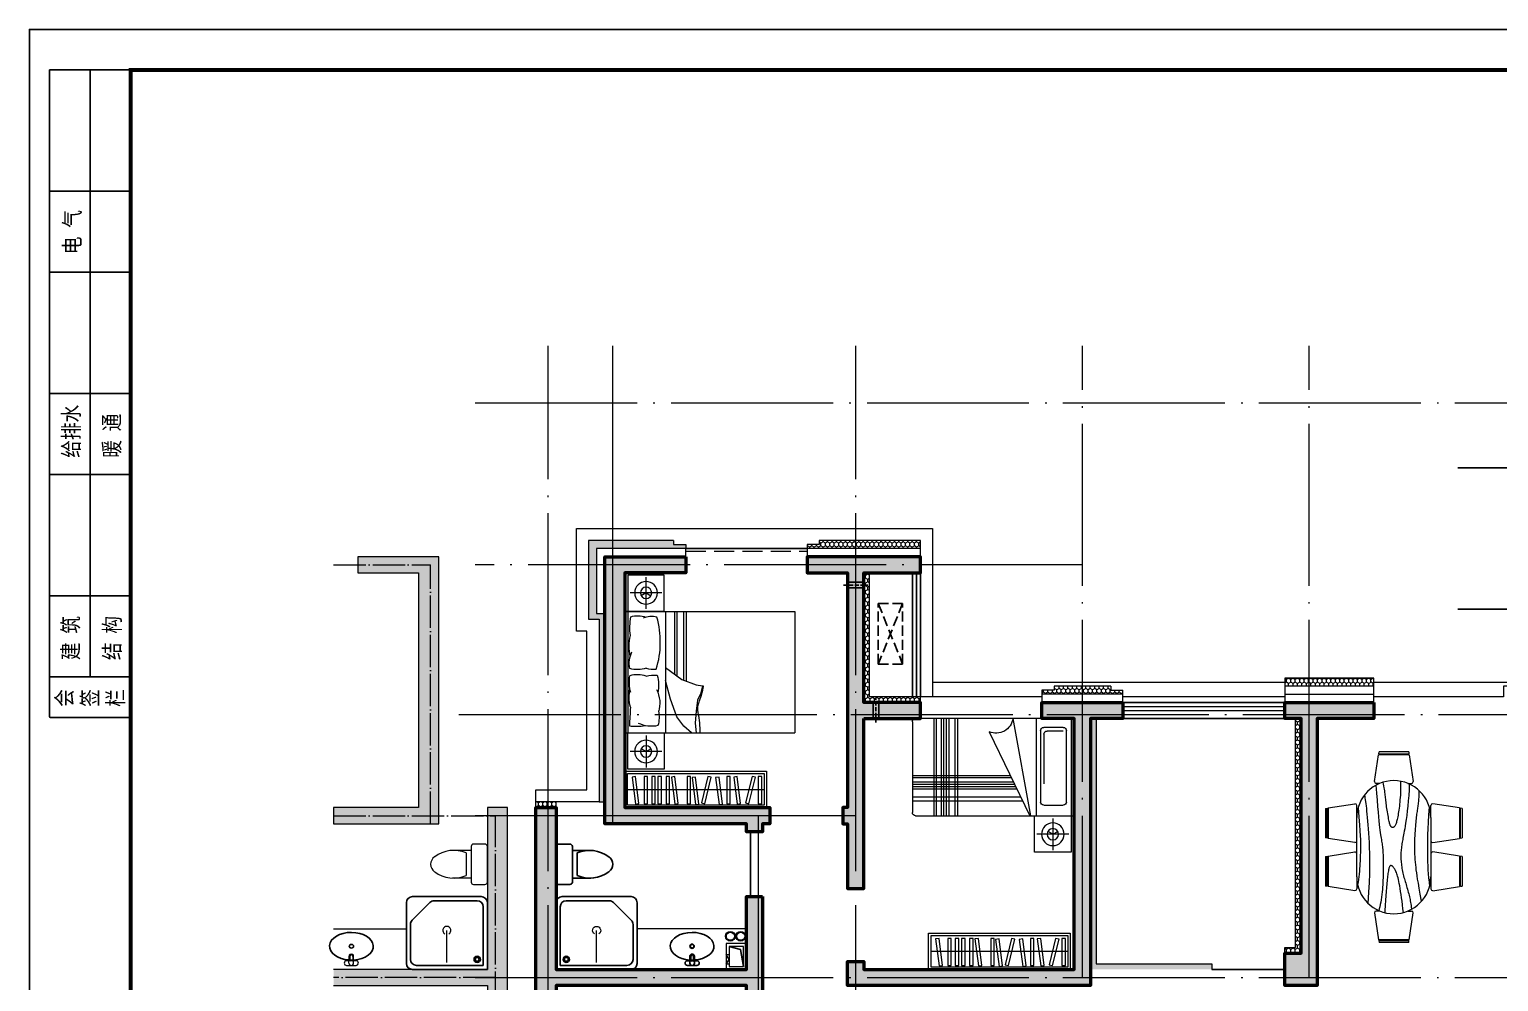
# Model space of a CAD drawing. Extents: x -12757 to 593131, y -184916 to 124232.
# Drawn here: x 540581 to 558728, y -166981 to -155216 of the extents above; entities that cross this region are included whole.
import ezdxf

# ---------------------------------------------------------------- set-up
doc = ezdxf.new("R2010")
doc.units = 0
doc.header["$LTSCALE"] = 1000
doc.header["$MEASUREMENT"] = 0
doc.linetypes.add('DASH', pattern=[0.35, 0.25, -0.1])
doc.linetypes.add('DOTE', pattern=[2.42, 2, -0.2, 0.02, -0.2])
doc.layers.get('0').update_dxf_attribs({"linetype": 'CONTINUOUS', "lineweight": 25})
for name, color, linetype, lineweight in [('AXIS', 3, 'CONTINUOUS', 25), ('DOTE', 1, 'CONTINUOUS', 9), ('LVTRY', 6, 'CONTINUOUS', 20), ('PUB_DIM', 3, 'CONTINUOUS', 25), ('PUB_HATCH', 8, 'CONTINUOUS', 15), ('PUB_TITLE', 4, 'CONTINUOUS', 25), ('TK', 7, 'CONTINUOUS', 25), ('WINDOW', 4, 'CONTINUOUS', 25), ('保温', 71, 'CONTINUOUS', 15), ('剪力墙', 150, 'CONTINUOUS', 53), ('填充', 8, 'CONTINUOUS', 15), ('墙填充', 254, 'CONTINUOUS', 15), ('家具1', 8, 'CONTINUOUS', 15), ('栏杆', 40, 'CONTINUOUS', 20), ('洁具', 6, 'CONTINUOUS', 25), ('洞口层', 20, 'CONTINUOUS', 25), ('看线', 30, 'CONTINUOUS', 25), ('空心砖', 8, 'CONTINUOUS', 15), ('装饰墙', 11, 'CONTINUOUS', 15), ('装饰线', 201, 'CONTINUOUS', 15)]:
    doc.layers.add(name, color=color, linetype=linetype, lineweight=lineweight)
doc.styles.add('-宋体', font='NSimSun.ttf', dxfattribs={"width": 0.8})
doc.styles.add('dim_font', font='SIMPLEX.shx', dxfattribs={"width": 0.6})
pattern_1 = [(45, (-277578.09, -29559.48), (-35.355339, 35.355339), []), (50, (-277578.09, -29559.48), (143.452037, -12.550427), [15, -165]), (355, (-277578.09, -29559.48), (-27.75027, 150.43843), [12, -132]), (100.4514, (-277566.14, -29560.53), (115.701876, 137.88791), [12.74804, -140.22842]), (46.1842, (-277578.1, -29519.48), (213.44821, -33.1038), [22.5, -247.5]), (96.6356, (-277560.3, -29522.24), (186.93254, 194.82357), [19.12206, -210.3426]), (351.1842, (-277578.1, -29519.48), (186.93239, 194.82372), [18, -198]), (21, (-277558.09, -29529.48), (119.38141, -80.52378), [15, -165]), (326, (-277558.09, -29529.48), (48.66307, 145.03001), [12, -132]), (71.4514, (-277548.14, -29536.19), (168.044526, 64.5061), [12.74804, -140.22842]), (37.5, (-277578.09, -29559.48), (2.431971, 66.578771), [0, -130.4, 0, -134, 0, -132.5]), (7.5, (-277578.09, -29559.48), (52.613907, 78.882342), [0, -76.4, 0, -127.4, 0, -50.5]), (327.5, (-277622.69, -29559.48), (106.764487, -4.510974), [0, -50, 0, -156, 0, -207]), (317.5, (-277642.69, -29559.48), (116.637234, 20.020996), [0, -65, 0, -103.6, 0, -147])]
pattern_2 = [(90, (-342530.67, 80862.602), (-27.4963, 47.625), [31.75, -63.5]), (210, (-342530.67, 80862.602), (-27.4963099, -47.6249943), [31.75, -63.5]), (150, (-342530.67, 80862.602), (-54.9926099, 5.7e-06), [-63.5, 31.75])]
pattern_3 = [(90, (-344507.382, -77937.53), (-27.4963, 47.625), [31.75, -63.5]), (210, (-344507.382, -77937.53), (-27.4963099, -47.6249943), [31.75, -63.5]), (150, (-344507.382, -77937.53), (-54.9926099, 5.7e-06), [-63.5, 31.75])]
pattern_4 = [(135, (326130.33, 75581.85), (35.355339, 35.355339), []), (130, (326130.33, 75581.85), (-143.452037, -12.550427), [15, -165]), (185, (326130.33, 75581.85), (27.750267, 150.438427), [12, -132]), (79.5486, (326118.37, 75580.8), (-115.701876, 137.88791), [12.74804, -140.22842]), (133.8158, (326130.33, 75621.85), (-213.44821, -33.1038), [22.5, -247.5]), (83.3644, (326112.54, 75619.1), (-186.93254, 194.82357), [19.12206, -210.3426]), (188.8158, (326130.33, 75621.85), (-186.93239, 194.82372), [18, -198]), (159, (326110.33, 75611.85), (-119.38141, -80.52378), [15, -165]), (214, (326110.33, 75611.85), (-48.663066, 145.03001), [12, -132]), (108.5486, (326100.38, 75605.14), (-168.044526, 64.5061), [12.74804, -140.22842]), (142.5, (326130.33, 75581.85), (-2.431971, 66.578771), [0, -130.4, 0, -134, 0, -132.5]), (172.5, (326130.33, 75581.85), (-52.613907, 78.882342), [0, -76.4, 0, -127.4, 0, -50.5]), (212.5, (326174.93, 75581.85), (-106.764487, -4.510974), [0, -50, 0, -156, 0, -207]), (222.5, (326194.93, 75581.85), (-116.637234, 20.020996), [0, -65, 0, -103.6, 0, -147])]

# ---------------------------------------------------------------- blocks, each defined once
blk = doc.blocks.new('001')
at = {"layer": 'TK'}
for p, q in [((-3000, -23985), (-3000, 0)), ((-3000, 0), (0, 0)), ((-1500, -22500), (-1500, 0)), ((0, -23985), (0, 0)), ((-3000, -4500), (0, -4500)), ((-3000, -7500), (0, -7500)), ((-3000, -12000), (0, -12000)), ((-3000, -15000), (0, -15000)), ((-3000, -19500), (0, -19500)), ((-3000, -22500), (0, -22500)), ((-2985, -24000), (-15, -24000))]:
    blk.add_line(p, q, dxfattribs=at)
for centre, start, end in [((-2985, -23985), 180, 270), ((-15, -23985), 270, 0)]:
    blk.add_arc(centre, 15, start, end, dxfattribs=at)
at = {"layer": 'TK', "style": '-宋体', "width": 0.8}
for s, p in [('电 气', (-1865, -6832)), ('给排水', (-1903, -14379)), ('暖 通', (-400, -14379)), ('建 筑', (-1924, -21880)), ('结 构', (-388, -21880)), ('会', (-2157, -23611)), ('签', (-1205, -23609)), ('栏', (-261, -23609))]:
    blk.add_text(s, height=600, rotation=90, dxfattribs=at).set_placement(p)
blk = doc.blocks.new('2#tkA1+')
at = {"layer": 'PUB_TITLE'}
blk.add_lwpolyline([(0, 0), (52550, 0), (52550, 29700), (0, 29700)], close=True, dxfattribs=at)
at = {"layer": 'PUB_TITLE', "const_width": 50}
blk.add_lwpolyline([(1250, 500), (52050, 500), (52050, 29200), (1250, 29200)], close=True, dxfattribs=at)
at = {"layer": 'TK', "ltscale": 60, "xscale": 0.3333249967545271, "yscale": 0.3333249966381118, "zscale": 0.33332499666675}
blk.add_blockref('001', (1250, 29200), dxfattribs=at)
blk = doc.blocks.new('jlq11-4')
at = {"layer": '墙填充'}
h = blk.add_hatch(dxfattribs=at)
h.set_pattern_fill('钢筋混凝土', color=256, scale=20, style=0)
h.set_pattern_definition(pattern_1)
h.paths.add_polyline_path([(600, 8900), (2350, 8900), (2350, 8800), (2550, 8800), (2550, 8900), (2640, 8900), (2640, 9100), (850, 9100), (850, 12000), (1600, 12000), (1600, 12200), (600, 12200)])
h = blk.add_hatch(dxfattribs=at)
h.set_pattern_fill('钢筋混凝土', color=256, scale=20, style=0)
h.set_pattern_definition([(45, (-578089.477, -93278.42), (-35.355339, 35.355339), []), (50, (-578089.48, -93278.42), (143.452037, -12.550427), [15, -165]), (355, (-578089.48, -93278.42), (-27.750267, 150.438427), [12, -132]), (100.4514, (-578077.52, -93279.47), (115.701876, 137.88791), [12.748038, -140.228422]), (46.1842, (-578089.48, -93238.42), (213.44821, -33.103803), [22.5, -247.5]), (96.6356, (-578071.7, -93241.18), (186.93254, 194.823574), [19.12206, -210.3426]), (351.1842, (-578089.48, -93238.42), (186.93239, 194.82372), [18, -198]), (21, (-578069.48, -93248.42), (119.38141, -80.523778), [15, -165]), (326, (-578069.48, -93248.42), (48.663066, 145.03001), [12, -132]), (71.4514, (-578059.53, -93255.13), (168.044526, 64.5061), [12.748038, -140.228422]), (37.5, (-578089.477, -93278.42), (2.431971, 66.5787708), [0, -130.4, 0, -134, 0, -132.5]), (7.5, (-578089.48, -93278.42), (52.6139075, 78.882342), [0, -76.4, 0, -127.4, 0, -50.5]), (327.5, (-578134.077, -93278.42), (106.764487, -4.5109743), [0, -50, 0, -156, 0, -207]), (317.5, (-578154.08, -93278.42), (116.637234, 20.020996), [0, -65, 0, -103.6, 0, -147])])
h.paths.add_polyline_path([(3800, 10200), (4500, 10200), (4500, 10400), (3800, 10400), (3800, 12000), (4500, 12000), (4500, 12200), (3100, 12200), (3100, 12000), (3600, 12000), (3600, 9100), (3540, 9100), (3540, 8900), (3600, 8900), (3600, 8100), (3800, 8100)])
h = blk.add_hatch(dxfattribs=at)
h.set_pattern_fill('钢筋混凝土', color=256, scale=20, style=0)
h.set_pattern_definition(pattern_1)
h.paths.add_polyline_path([(6600, 10200), (7000, 10200), (7000, 10400), (6000, 10400), (6000, 10200), (6400, 10200), (6400, 7100), (3800, 7100), (3800, 7200), (3600, 7200), (3600, 6900), (6600, 6900)])
h = blk.add_hatch(dxfattribs=at)
h.set_pattern_fill('钢筋混凝土', color=256, scale=20, style=0)
h.set_pattern_definition([(45, (-277978.09, -29559.48), (-35.355339, 35.355339), []), (50, (-277978.09, -29559.48), (143.452037, -12.550427), [15, -165]), (355, (-277978.09, -29559.48), (-27.75027, 150.43843), [12, -132]), (100.4514, (-277966.14, -29560.53), (115.701876, 137.88791), [12.74804, -140.22842]), (46.1842, (-277978.1, -29519.48), (213.44821, -33.1038), [22.5, -247.5]), (96.6356, (-277960.3, -29522.24), (186.93254, 194.82357), [19.12206, -210.3426]), (351.1842, (-277978.1, -29519.48), (186.93239, 194.82372), [18, -198]), (21, (-277958.09, -29529.48), (119.38141, -80.52378), [15, -165]), (326, (-277958.09, -29529.48), (48.66307, 145.03001), [12, -132]), (71.4514, (-277948.14, -29536.19), (168.044526, 64.5061), [12.74804, -140.22842]), (37.5, (-277978.09, -29559.48), (2.431971, 66.578771), [0, -130.4, 0, -134, 0, -132.5]), (7.5, (-277978.09, -29559.48), (52.613907, 78.882342), [0, -76.4, 0, -127.4, 0, -50.5]), (327.5, (-278022.69, -29559.48), (106.764487, -4.510974), [0, -50, 0, -156, 0, -207]), (317.5, (-278042.69, -29559.48), (116.637234, 20.020996), [0, -65, 0, -103.6, 0, -147])])
h.paths.add_polyline_path([(9400, 10200), (10100, 10200), (10100, 10400), (9000, 10400), (9000, 10200), (9200, 10200), (9200, 7300), (9000, 7300), (9000, 6900), (9400, 6900)])
h = blk.add_hatch(dxfattribs=at)
h.set_pattern_fill('钢筋混凝土', color=256, scale=20, style=0)
h.set_pattern_definition(pattern_1)
h.paths.add_polyline_path([(0, 7100), (0, 9100), (-250, 9100), (-250, 6100), (0, 6100), (0, 6900), (2350, 6900), (2350, 5200), (1700, 5200), (1700, 5000), (2550, 5000), (2550, 8000), (2350, 8000), (2350, 7100)])
at = {"layer": '剪力墙'}
for points in [[(1600, 12200), (1600, 12000), (850, 12000), (850, 9100), (2640, 9100), (2640, 8900), (2550, 8900), (2550, 8800), (2350, 8800), (2350, 8900), (600, 8900), (600, 12200)], [(7000, 10400), (7000, 10200), (6600, 10200), (6600, 6900), (3600, 6900), (3600, 7200), (3800, 7200), (3800, 7100), (6400, 7100), (6400, 10200), (6000, 10200), (6000, 10400)], [(10100, 10400), (10100, 10200), (9400, 10200), (9400, 6900), (9000, 6900), (9000, 7300), (9200, 7300), (9200, 10200), (9000, 10200), (9000, 10400)], [(2550, 8000), (2550, 5000), (1700, 5000), (1700, 5200), (2350, 5200), (2350, 6900), (0, 6900), (0, 6100), (-250, 6100), (-250, 9100), (0, 9100), (0, 7100), (2350, 7100), (2350, 8000)]]:
    blk.add_lwpolyline(points, close=True, dxfattribs=at)
blk.add_lwpolyline([(3800, 10200), (4500, 10200), (4500, 10400), (3800, 10400), (3800, 12000), (4500, 12000), (4500, 12200), (3100, 12200), (3100, 12000), (3600, 12000), (3600, 9100), (3540, 9100), (3540, 8900), (3600, 8900), (3600, 8100), (3800, 8100), (3800, 10200)], dxfattribs=at)
blk = doc.blocks.new('1')
at = {"layer": '洞口层'}
for p, q in [((380970, -27032), (381170, -27032)), ((380970, -27032), (380970, -27102)), ((381170, -27032), (381170, -27102)), ((380970, -27102), (381170, -27102))]:
    blk.add_line(p, q, dxfattribs=at)
at = {"layer": '洞口层', "linetype": 'DASH', "ltscale": 0.2}
blk.add_line((380920, -27067), (381220, -27067), dxfattribs=at)
blk = doc.blocks.new('j3')
at = {"layer": '洁具'}
for p, q in [((0, -220), (0, 220)), ((30, 250), (170, 250)), ((200, 220), (200, -220)), ((200, 170), (430, 170)), ((260, 140), (260, -140)), ((200, -170), (430, -170)), ((170, -250), (30, -250))]:
    blk.add_line(p, q, dxfattribs=at)
for centre, radius, start, end in [((30, 220), 30, 90, 180), ((170, 220), 30, 0, 90), ((413, -227), 398, 53.3619, 112.5495), ((590, 0), 110, 303.4509, 56.5491), ((413, 227), 398, 247.4505, 306.6381), ((30, -220), 30, 180, 270), ((170, -220), 30, 270, 0)]:
    blk.add_arc(centre, radius, start, end, dxfattribs=at)
at = {"style": 'dim_font', "width": 0.8, "flags": 9}
for tag in ['YSIZE', 'XSIZE']:
    blk.add_attdef(tag, (0, 0), '', height=0.5, rotation=270, dxfattribs=at)
blk = doc.blocks.new('_LV10')
blk.add_line((0, -37), (0, -432))
blk.add_arc((0, -432), 50, 121.0332, 58.9668)
blk = doc.blocks.new('j1')
at = {"layer": '洁具'}
for p, q in [((-29, 29), (-111, 29)), ((-29, 29), (-111, 29)), ((-111, 18), (-51, 18)), ((-111, 18), (-51, 18)), ((-58, 58), (-58, 29)), ((-58, 58), (-58, 29)), ((-58, 18), (-58, -18)), ((-58, 18), (-58, -18)), ((0, -58), (0, 58)), ((0, -58), (0, 58)), ((-111, -18), (-51, -18)), ((-111, -18), (-51, -18)), ((-29, -29), (-111, -29)), ((-29, -29), (-111, -29)), ((-58, -29), (-58, -58)), ((-58, -29), (-58, -58))]:
    blk.add_line(p, q, dxfattribs=at)
for radius in [27, 27, 22.5, 22.5]:
    blk.add_circle((-237, 0), radius, dxfattribs=at)
for centre, radius, start, end in [((-111, 0), 28.8, 90, 270), ((-111, 0), 28.8, 90, 270), ((-111, 0), 18, 90, 270), ((-111, 0), 18, 90, 270), ((-29, 58), 28.8, 0, 180), ((-29, 58), 28.8, 0, 180), ((-29, 0), 28.8, 141.3178, 218.6822), ((-29, 0), 28.8, 141.3178, 218.6822), ((-29, 0), 28.8, 270, 90), ((-29, 0), 28.8, 270, 90), ((-29, -58), 28.8, 180, 0), ((-29, -58), 28.8, 180, 0)]:
    blk.add_arc(centre, radius, start, end, dxfattribs=at)
at = {"layer": '洁具', "extrusion": (0, 0, -1)}
for start_param, end_param in [(1.677666, 7.747112), (1.677666, 7.747112), (1.50408, 1.637512), (1.50408, 1.637512)]:
    blk.add_ellipse((-237, 0), major_axis=(0, 270), ratio=0.633333, start_param=start_param, end_param=end_param, dxfattribs=at)
blk = doc.blocks.new('jjg1')
at = {"layer": 'LVTRY'}
for points in [[(-250, 320), (0, 320), (0, 0), (-250, 0)], [(-215, 285), (-35, 285), (-35, 35), (-215, 35)]]:
    blk.add_lwpolyline(points, close=True, dxfattribs=at)
blk.add_lwpolyline([(-215, 255), (-250, 255), (-215, 195), (-250, 135), (-215, 135)], dxfattribs=at)
at = {"layer": 'PUB_DIM'}
blk.add_lwpolyline([(-215, 35), (-75, 73), (-35, 285)], dxfattribs=at)
blk = doc.blocks.new('yg3')
at = {"layer": '洁具', "color": 8}
for p, q in [((-1000, 75), (-1000, 825)), ((-928, 609), (-709, 828)), ((-75, 900), (-925, 900)), ((-125, 850), (-656, 850)), ((-50, 775), (-50, 50)), ((0, 0), (0, 825)), ((-950, 556), (-950, 125)), ((-925, 0), (0, 0)), ((-875, 50), (-50, 50))]:
    blk.add_line(p, q, dxfattribs=at)
for radius in [38.8, 23.8]:
    blk.add_circle((-125, 125), radius, dxfattribs=at)
for centre, start, end in [((-925, 825), 90, 180), ((-656, 775), 90, 135), ((-125, 775), 0, 90), ((-75, 825), 0, 90), ((-875, 556), 135, 180), ((-925, 75), 180, 270), ((-875, 125), 180, 270)]:
    blk.add_arc(centre, 75, start, end, dxfattribs=at)
blk = doc.blocks.new('ktj1')
at = {"layer": '洁具', "linetype": 'DASH', "ltscale": 0.5}
blk.add_lwpolyline([(750, 0), (750, 300), (0, 300), (750, 0), (0, 0), (750, 300), (0, 300), (0, 0)], dxfattribs=at)
blk = doc.blocks.new('chuang1')
at = {"layer": '家具1'}
for p, q in [((-1500, 0), (0, 0)), ((-1500, -474), (-1500, 0)), ((-1500, 0), (-1500, -2100)), ((0, 0), (0, -823)), ((0, 0), (0, -2100)), ((-1730, -456), (-1730, -64)), ((-1500, -35), (0, -35)), ((230, -456), (230, -64)), ((-1534, -260), (-1926, -260)), ((34, -260), (426, -260)), ((-1500, -500), (0, -500)), ((-806, -500, -270), (-660, -703, -270)), ((-417, -563, -270), (-649, -500, -270)), ((-724, -614, -270), (-1500, -614, -270)), ((-701, -645, -270), (-1500, -645, -270)), ((-660, -703, -270), (-593, -879, -270)), ((-198, -642, -270), (-417, -563, -270)), ((-83, -727, -270), (-198, -642, -270)), ((-650, -728, -270), (-1500, -728, -270)), ((-638, -759, -270), (-1500, -759, -270)), ((-593, -879, -270), (-581, -958, -270)), ((-484, -934, -270), (-405, -897, -270)), ((-405, -897, -270), (-271, -879, -270)), ((-271, -879, -270), (-119, -867, -270)), ((-119, -867, -270), (0, -879, -270)), ((0, -823, -270), (-83, -727, -270)), ((-581, -958, -270), (-484, -934, -270)), ((-1500, -2100), (0, -2100))]:
    blk.add_line(p, q, dxfattribs=at)
for points in [[(-1500, -35), (-1500, -485), (-1950, -485), (-1950, -35)], [(0, -35), (0, -485), (450, -485), (450, -35)]]:
    blk.add_lwpolyline(points, close=True, dxfattribs=at)
at = {"layer": '家具1', "elevation": -270}
for points in [[(-1434, -71, 0.177), (-1429, -259, -0.516596)], [(-800, -261, 0.14099), (-794, -61, 0.235245)], [(-701, -261, -0.14099), (-707, -61, -0.235245)], [(-87, -54, -0.074897), (-91, -250, 0.472817)], [(-800, -261, -0.104503), (-788, -387, -0.141432), (-1431, -395, -0.168206), (-1417, -225, 4.425392)]]:
    blk.add_lwpolyline(points, format="xyb", dxfattribs=at)
at = {"layer": '家具1'}
for points in [[(-1730, -260), (-1695, -199)], [(-1730, -260), (-1695, -321)], [(230, -260), (195, -199)], [(230, -260), (195, -321)]]:
    blk.add_lwpolyline(points, dxfattribs=at)
for centre, radius in [((-1730, -260), 140), ((230, -260), 140), ((-1730, -260), 70), ((230, -260), 70)]:
    blk.add_circle(centre, radius, dxfattribs=at)
for centre, radius, start, end in [((-1300, -930, -270), 869, 83.569, 98.88), ((-1068, -673, -270), 621, 78.4063, 102.5791), ((-862, -367, -270), 314, 77.5554, 116.5378), ((-628, -590, -270), 535, 76.04, 98.4751), ((-443, -579, -270), 527, 76.3427, 101.1841), ((-1741, 28496, -270), 28598, 272.8502, 273.3148), ((-469, -328, -270), 387, 348.2417, 24.8684), ((-347, -361, -270), 368, 164.1707, 185.9871), ((-588, 115, -270), 529, 256.3762, 280.1383), ((-367, -48, -270), 382, 243.8761, 286.1746), ((-194, -19, -270), 402, 258.9631, 284.8961), ((-295, -1142, -270), 244, 78.6608, 113.7384), ((-24, 208, -270), 1132, 258.6608, 271.239), ((-574, -960, -270), 7.24, 160.2464, 271.1377), ((-789, 176, -270), 1163, 280.6617, 289.8806)]:
    blk.add_arc(centre, radius, start, end, dxfattribs=at)
blk = doc.blocks.new('yg06')
at = {"layer": '家具1'}
for p, q in [((161, 48), (161, 384)), ((161, 384), (204, 384)), ((204, 384), (204, 48)), ((239, 375), (281, 384)), ((320, 48), (239, 375)), ((281, 384), (361, 57)), ((549, 48), (549, 384)), ((549, 384), (592, 384)), ((592, 384), (592, 48)), ((645, 43), (687, 377)), ((687, 377), (730, 372)), ((730, 372), (687, 38)), ((784, 375), (826, 384)), ((864, 48), (784, 375)), ((826, 384), (906, 57)), ((937, 43), (979, 377)), ((979, 377), (1022, 372)), ((1022, 372), (979, 38)), ((1040, 48), (1040, 384)), ((1040, 384), (1083, 384)), ((1083, 384), (1083, 48)), ((1300, 48), (1300, 384)), ((1300, 384), (1343, 384)), ((1343, 384), (1343, 48)), ((1400, 48), (1400, 384)), ((1400, 384), (1443, 384)), ((1443, 384), (1443, 48)), ((1478, 48), (1478, 384)), ((1478, 384), (1520, 384)), ((1520, 384), (1520, 48)), ((1570, 48), (1570, 384)), ((1570, 384), (1613, 384)), ((1613, 384), (1613, 48)), ((1820, 225), (130, 225)), ((204, 48), (161, 48)), ((361, 57), (320, 48)), ((592, 48), (549, 48)), ((687, 38), (645, 43)), ((906, 57), (864, 48)), ((979, 38), (937, 43)), ((1083, 48), (1040, 48)), ((1343, 48), (1300, 48)), ((1443, 48), (1400, 48)), ((1520, 48), (1478, 48)), ((1613, 48), (1570, 48))]:
    blk.add_line(p, q, dxfattribs=at)
for points in [[(100, 450), (100, 0), (1850, 0), (1850, 450)], [(130, 420), (130, 30), (1820, 30), (1820, 420)], [(422, 49), (464, 383), (507, 378), (464, 44)], [(1192, 49), (1234, 383), (1277, 378), (1235, 44)], [(1679, 49), (1721, 383), (1763, 378), (1721, 44)]]:
    blk.add_lwpolyline(points, close=True, dxfattribs=at)
blk = doc.blocks.new('chuang2')
at = {"layer": '家具1'}
for p, q in [((0, 0), (1960, 0)), ((0, 0), (0, -1200)), ((40, 0), (40, -1200)), ((471, 0), (471, -1200)), ((758, 2), (540, -1201)), ((1444, 0), (1444, -1200)), ((1476, 0), (1476, -1200)), ((1551, 0), (1551, -1200)), ((1583, 0), (1583, -1200)), ((1615, 0), (1615, -1200)), ((1646, 0), (1646, -1200)), ((1705, 0), (1705, -1200)), ((1737, 0), (1737, -1200)), ((98, -1031), (98, -149)), ((136, -154), (335, -154)), ((138, -109), (376, -109)), ((416, -149), (416, -1031)), ((1051, -163), (550, -1201)), ((2000, -40), (2000, -1160)), ((375, -194), (375, -805)), ((789, -706), (2000, -706)), ((709, -871), (2000, -871)), ((722, -844), (2000, -844)), ((738, -813), (2000, -813)), ((751, -786), (2000, -786)), ((776, -733), (2000, -733)), ((376, -1071), (138, -1071)), ((638, -1020), (2000, -1020)), ((661, -972), (2000, -972)), ((1960, -1200), (0, -1200)), ((265, -1234), (265, -1626)), ((69, -1430), (461, -1430))]:
    blk.add_line(p, q, dxfattribs=at)
blk.add_lwpolyline([(490, -1200), (40, -1200), (40, -1650), (490, -1650)], close=True, dxfattribs=at)
for points in [[(265, -1430), (204, -1395)], [(265, -1430), (325, -1395)]]:
    blk.add_lwpolyline(points, dxfattribs=at)
for radius in [140, 70]:
    blk.add_circle((265, -1430), radius, dxfattribs=at)
for centre, radius, start, end in [((967, 30), 211, 187.6754, 293.4776), ((1960, -40), 40, 0, 90), ((138, -149), 40, 90, 180), ((335, -194), 40, 0, 90), ((376, -149), 40, 0, 90), ((138, -1031), 40, 180, 270), ((376, -1031), 40, 270, 0), ((1960, -1160), 40, 270, 0)]:
    blk.add_arc(centre, radius, start, end, dxfattribs=at)
blk = doc.blocks.new('czh2')
at = {"layer": '家具1', "linetype": 'Continuous'}
for p, q in [((-246, 885), (-189, 1253)), ((229, 1253), (-189, 1253)), ((-187, 1266), (-183, 1291)), ((-187, 1266), (228, 1266)), ((224, 1291), (-183, 1291)), ((224, 1291), (228, 1266)), ((230, 1253), (287, 885)), ((-173, 859), (-221, 859)), ((214, 859), (262, 859)), ((-919, 516), (-894, 520)), ((-919, 516), (-919, 110)), ((-894, 106), (-894, 520)), ((-881, 522), (-513, 580)), ((-881, 522), (-881, 104)), ((-488, 389), (-488, 555)), ((528, 389), (528, 555)), ((922, 522), (554, 580)), ((922, 522), (922, 104)), ((935, 106), (935, 520)), ((960, 516), (935, 520)), ((960, 516), (960, 110)), ((-488, -423), (-488, 389)), ((528, 389), (528, -423)), ((-894, 106), (-919, 110)), ((-513, 47), (-881, 104)), ((554, 47), (922, 104)), ((935, 106), (960, 110)), ((-919, -144), (-894, -140)), ((-919, -144), (-919, -550)), ((-894, -554), (-894, -140)), ((-881, -138), (-513, -80)), ((-881, -138), (-881, -556)), ((922, -138), (554, -80)), ((922, -138), (922, -556)), ((935, -554), (935, -140)), ((960, -144), (935, -140)), ((960, -144), (960, -550)), ((-894, -554), (-919, -550)), ((-513, -614), (-881, -556)), ((-488, -423), (-488, -588)), ((528, -423), (528, -588)), ((554, -614), (922, -556)), ((935, -554), (960, -550)), ((-246, -919), (-189, -1287)), ((-173, -893), (-221, -893)), ((214, -893), (262, -893)), ((230, -1287), (287, -919)), ((229, -1287), (-189, -1287)), ((-187, -1300), (228, -1300)), ((-187, -1300), (-183, -1325)), ((224, -1325), (-183, -1325)), ((224, -1325), (228, -1300))]:
    blk.add_line(p, q, dxfattribs=at)
for points in [[(-226, 834), (-218, 724), (-210, 627), (-203, 541), (-196, 466), (-191, 401), (-185, 345), (-180, 295), (-175, 253), (-171, 215), (-167, 183), (-162, 155), (-158, 129), (-154, 107), (-151, 87), (-147, 68), (-144, 49), (-141, 31), (-139, 12), (-136, -7), (-134, -27), (-132, -48), (-131, -71), (-129, -95), (-128, -121), (-127, -148), (-127, -178), (-126, -208), (-126, -240), (-126, -273), (-126, -306), (-126, -339), (-127, -372), (-127, -404), (-128, -436), (-129, -468), (-131, -500), (-132, -532), (-134, -565), (-137, -598), (-140, -632), (-144, -667), (-149, -703), (-154, -738), (-159, -772), (-165, -805), (-172, -835), (-179, -863), (-187, -887)], [(112, 889), (113, 847), (113, 807), (112, 769), (111, 733), (110, 699), (107, 665), (105, 634), (102, 603), (99, 573), (96, 545), (93, 518), (89, 492), (86, 467), (82, 444), (79, 422), (75, 401), (71, 382), (67, 365), (63, 349), (59, 334), (55, 320), (51, 308), (47, 298), (43, 288), (38, 280), (34, 273), (30, 267), (25, 262), (21, 259), (17, 256), (12, 254), (8, 253), (4, 252), (-1, 253), (-5, 254), (-9, 256), (-12, 259), (-16, 262), (-20, 266), (-23, 271), (-26, 277), (-29, 283), (-32, 291), (-35, 300), (-38, 311), (-41, 323), (-44, 338), (-48, 355), (-51, 374), (-55, 396), (-59, 418), (-63, 442), (-67, 467), (-71, 492), (-75, 516), (-78, 539), (-81, 562), (-84, 583), (-87, 603), (-89, 623), (-91, 642), (-93, 660), (-96, 679), (-98, 698), (-100, 717), (-102, 736), (-105, 757), (-108, 778), (-111, 800), (-115, 824), (-120, 849), (-125, 876)], [(233, 851), (229, 771), (224, 693), (218, 618), (211, 547), (204, 481), (197, 419), (189, 363), (182, 314), (176, 271), (170, 234), (164, 203), (159, 175), (154, 151), (150, 129), (146, 109), (142, 89), (138, 70), (135, 50), (132, 30), (129, 10), (126, -9), (124, -29), (121, -47), (120, -66), (118, -84), (118, -101), (117, -118), (117, -135), (117, -153), (118, -170), (118, -188), (120, -207), (121, -226), (124, -247), (126, -267), (129, -288), (132, -309), (136, -330), (140, -351), (144, -372), (149, -392), (154, -411), (159, -431), (165, -450), (170, -469), (176, -489), (183, -509), (189, -529), (195, -550), (201, -571), (208, -592), (214, -614), (219, -635), (225, -656), (230, -677), (235, -697), (239, -716), (243, -735), (246, -754), (250, -774), (253, -795), (256, -817), (260, -842), (264, -869)], [(-331, -790), (-322, -636), (-315, -501), (-311, -382), (-309, -277), (-309, -183), (-310, -100), (-312, -24), (-315, 46), (-319, 113), (-323, 175), (-327, 235), (-331, 290), (-335, 342), (-340, 391), (-344, 436), (-348, 477), (-352, 514), (-356, 549), (-359, 580), (-363, 609), (-367, 635), (-371, 660), (-375, 682), (-379, 703)], [(401, -759), (383, -662), (369, -581), (357, -513), (347, -456), (340, -409), (334, -367), (329, -330), (325, -295), (321, -259), (318, -223), (315, -187), (312, -150), (310, -113), (309, -76), (308, -39), (307, -2), (308, 34), (309, 70), (310, 106), (312, 141), (314, 175), (316, 207), (318, 239), (321, 269), (323, 297), (326, 324), (328, 349), (331, 373), (333, 395), (336, 416), (338, 436), (341, 455), (344, 474), (346, 491), (348, 508), (351, 524), (353, 541), (356, 557), (358, 574), (360, 591), (362, 609), (364, 627), (365, 646), (366, 667), (368, 688), (369, 710), (369, 734), (369, 759)], [(-469, 526), (-458, 396), (-450, 291), (-444, 208), (-440, 141), (-437, 90), (-436, 49), (-436, 15), (-437, -14), (-437, -42), (-438, -69), (-439, -96), (-440, -123), (-441, -151), (-442, -180), (-443, -210), (-445, -242), (-447, -276), (-449, -311), (-451, -348), (-454, -385), (-458, -422), (-463, -459), (-469, -495), (-476, -529)], [(507, 537), (498, 425), (492, 326), (487, 237), (484, 157), (482, 84), (481, 18), (481, -44), (482, -103), (483, -160), (484, -216), (486, -272), (489, -327), (493, -383), (498, -439), (504, -497), (511, -555)], [(152, -914), (146, -861), (140, -809), (133, -760), (127, -712), (120, -667), (114, -625), (108, -585), (101, -549), (95, -516), (89, -487), (83, -461), (78, -437), (72, -416), (66, -398), (61, -381), (55, -365), (49, -351), (43, -339), (37, -328), (32, -317), (26, -309), (20, -301), (15, -294), (10, -288), (5, -283), (0, -279), (-4, -275), (-8, -273), (-12, -271), (-16, -270), (-20, -269), (-23, -269), (-26, -270), (-29, -272), (-32, -274), (-35, -278), (-38, -282), (-40, -288), (-43, -296), (-46, -305), (-49, -316), (-51, -328), (-54, -343), (-57, -359), (-60, -376), (-63, -395), (-65, -415), (-68, -436), (-70, -458), (-73, -482), (-75, -507), (-77, -532), (-79, -558), (-81, -585), (-84, -613), (-86, -641), (-88, -670), (-90, -699), (-92, -730), (-95, -762), (-97, -797), (-100, -833), (-103, -873), (-105, -915)]]:
    blk.add_lwpolyline(points, dxfattribs=at)
for centre, radius, start, end in [((20, 389), 508, 0, 180), ((-221, 885), 25.4, 180, 270), ((262, 885), 25.4, 270, 0), ((-513, 555), 25.4, 0, 90), ((554, 555), 25.4, 90, 180), ((-513, 72), 25.4, 270, 0), ((554, 72), 25.4, 180, 270), ((-513, -106), 25.4, 0, 90), ((554, -106), 25.4, 90, 180), ((-513, -588), 25.4, 270, 0), ((20, -423), 508, 180, 0), ((554, -588), 25.4, 180, 270), ((-221, -919), 25.4, 90, 180), ((262, -919), 25.4, 0, 90)]:
    blk.add_arc(centre, radius, start, end, dxfattribs=at)
blk = doc.blocks.new('pm10-2')
at = {"layer": 'PUB_HATCH', "ltscale": 500}
h = blk.add_hatch(dxfattribs=at)
h.set_pattern_fill('钢筋混凝土', color=256, scale=20, style=0)
h.set_pattern_definition(pattern_4)
h.paths.add_polyline_path([(-2650, -5200), (-1350, -5200), (-1350, -1900), (-2350, -1900), (-2350, -2100), (-1600, -2100), (-1600, -5000), (-2650, -5000)])
h = blk.add_hatch(dxfattribs=at)
h.set_pattern_fill('钢筋混凝土', color=256, scale=20, style=0)
h.set_pattern_definition(pattern_4)
h.paths.add_polyline_path([(-500, -5000), (-750, -5000), (-750, -7000), (-2650, -7000), (-2650, -7200), (-750, -7200), (-750, -8000), (-500, -8000)])
at = {"layer": '保温', "ltscale": 500}
h = blk.add_hatch(dxfattribs=at)
h.set_pattern_fill('HONEY', color=256, scale=20, angle=90, style=0)
h.set_pattern_definition(pattern_2)
h.paths.add_polyline_path([(700, -2600), (600, -2600), (600, -2000), (500, -2000), (500, -2670), (630, -2670), (630, -3850), (700, -3850)])
h.paths.add_polyline_path([(700, -3850), (630, -3850), (630, -4930), (700, -4930)])
h.paths.add_polyline_path([(1550, -1700), (800, -1700), (800, -1800), (1700, -1800), (1700, -1750), (1550, -1750)])
h.paths.add_polyline_path([(800, -1700), (500, -1700), (500, -2000), (600, -2000), (600, -1800), (700, -1800), (800, -1800)])
h = blk.add_hatch(dxfattribs=at)
h.set_pattern_fill('HONEY', color=256, scale=20, angle=90, style=0)
h.set_pattern_definition(pattern_2)
h.paths.add_polyline_path([(3800, -1700), (3350, -1700), (3350, -1750), (3200, -1750), (3200, -1800), (3800, -1800)])
h.paths.add_polyline_path([(4600, -1700), (3800, -1700), (3800, -1800), (4600, -1800)])
h = blk.add_hatch(dxfattribs=at)
h.set_pattern_fill('HONEY', color=256, scale=20, angle=90, style=0)
h.set_pattern_definition(pattern_3)
h.paths.add_polyline_path([(3970, -2100), (3900, -2100), (3900, -3700), (4600, -3700), (4600, -3630), (3970, -3630)])
h = blk.add_hatch(dxfattribs=at)
h.set_pattern_fill('HONEY', color=256, scale=20, angle=90, style=0)
h.set_pattern_definition(pattern_3)
h.paths.add_polyline_path([(9400, -3400), (9100, -3400), (9100, -3500), (9400, -3500)])
h.paths.add_polyline_path([(10200, -3400), (9400, -3400), (9400, -3500), (10200, -3500)])
h = blk.add_hatch(dxfattribs=at)
h.set_pattern_fill('HONEY', color=256, scale=20, angle=90, style=0)
h.set_pattern_definition(pattern_2)
h.paths.add_polyline_path([(6600, -3500), (6250, -3500), (6250, -3550), (6100, -3550), (6100, -3600), (6600, -3600)])
h.paths.add_polyline_path([(7100, -3550), (6950, -3550), (6950, -3500), (6600, -3500), (6600, -3600), (7100, -3600)])
h = blk.add_hatch(dxfattribs=at)
h.set_pattern_fill('HONEY', color=256, scale=20, angle=90, style=0)
h.set_pattern_definition(pattern_3)
h.paths.add_polyline_path([(6770, -3900), (6700, -3900), (6700, -7000), (8200, -7000), (8200, -6930), (6770, -6930)])
h = blk.add_hatch(dxfattribs=at)
h.set_pattern_fill('HONEY', color=256, scale=20, angle=90, style=0)
h.set_pattern_definition(pattern_3)
h.paths.add_polyline_path([(9300, -3900), (9230, -3900), (9230, -6730), (9100, -6730), (9100, -6800), (9300, -6800)])
h = blk.add_hatch(dxfattribs=at)
h.set_pattern_fill('HONEY', color=256, scale=20, angle=90, style=0)
h.set_pattern_definition(pattern_3)
h.paths.add_polyline_path([(100, -4930), (0, -4930), (0, -5000), (100, -5000)])
h.paths.add_polyline_path([(-150, -4930), (-150, -5000), (0, -5000), (0, -4930)])
at = {"layer": 'DOTE', "linetype": 'DOTE'}
for p, q in [((0, -17884), (0, 705)), ((3800, -17884), (3800, 705)), ((6600, -7100), (6600, 705)), ((9400, -7100), (9400, 705)), ((-900, 0), (37315, 0)), ((6594, -2000), (-900, -2000)), ((-1100, -3850), (37115, -3850)), ((-900, -7100), (12400, -7100))]:
    blk.add_line(p, q, dxfattribs=at)
at = {"layer": 'DOTE'}
for p, q in [((800, -5200), (800, 705)), ((3794, -5100), (-900, -5100)), ((2600, -9000), (2600, -5100))]:
    blk.add_line(p, q, dxfattribs=at)
at = {"layer": 'DOTE', "linetype": 'DOTE', "ltscale": 0.2}
for p, q in [((-2650, -2000), (-1450, -2000)), ((-1450, -5200), (-1450, -2000)), ((-2650, -5100), (-650, -5100)), ((-650, -14200), (-650, -5100)), ((-650, -7100), (-2650, -7100))]:
    blk.add_line(p, q, dxfattribs=at)
at = {"layer": 'LVTRY'}
blk.add_line((2450, -6500), (1100, -6500), dxfattribs=at)
for centre, radius in [((2252, -6589), 60), ((2380, -6589), 60), ((2252, -6589), 50), ((2380, -6589), 50)]:
    blk.add_circle(centre, radius, dxfattribs=at)
at = {"layer": 'WINDOW'}
for p, q in [((1700, -1800), (3200, -1800)), ((2500, -5300), (2500, -6100)), ((8200, -7000), (9100, -7000)), ((8200, -7000), (9100, -7000))]:
    blk.add_line(p, q, dxfattribs=at)
at = {"layer": '保温'}
for p, q in [((4600, -3700), (4600, -3630)), ((4600, -3700), (4600, -3630)), ((100, -5000), (100, -4930)), ((100, -5000), (100, -4930)), ((630, -4930), (700, -4930)), ((630, -4930), (700, -4930))]:
    blk.add_line(p, q, dxfattribs=at)
at = {"layer": '保温', "ltscale": 500}
for p, q in [((-150, -5000), (-150, -4930)), ((9100, -6800), (9300, -6800))]:
    blk.add_line(p, q, dxfattribs=at)
at = {"layer": '保温'}
for points in [[(1550, -1700), (500, -1700), (500, -2670), (630, -2670), (630, -4930), (-150, -4930)], [(1550, -1700), (1550, -1750), (1700, -1750), (1700, -1800)], [(3350, -1700), (3350, -1750), (3200, -1750), (3200, -1800)], [(6100, -3550), (6100, -3630), (3970, -3630), (3970, -2100), (4600, -2100), (4600, -1700), (3350, -1700)], [(14350, -2330), (12850, -2330), (12850, -2200), (12230, -2200), (12230, -3500), (11800, -3500), (11800, -3630), (10200, -3630), (10200, -3400), (9100, -3400), (9100, -3630), (7100, -3630), (7100, -3550)], [(6250, -3500), (6250, -3550), (6100, -3550)], [(6950, -3500), (6250, -3500)], [(6950, -3500), (6950, -3550), (7100, -3550)], [(6770, -3900), (6770, -6930), (8200, -6930), (8200, -7000)], [(9100, -6800), (9100, -6730), (9230, -6730), (9230, -3900)]]:
    blk.add_lwpolyline(points, dxfattribs=at)
at = {"layer": '保温', "linetype": 'DASH'}
blk.add_lwpolyline([(1700, -1830), (3200, -1830)], dxfattribs=at)
at = {"layer": '填充'}
for p, q in [((-950, -5530), (-1180, -5530)), ((-1010, -5560), (-1010, -5840)), ((-950, -5480), (-950, -5920)), ((-780, -5450), (-920, -5450)), ((-750, -5920), (-750, -5480)), ((-950, -5870), (-1180, -5870)), ((-920, -5950), (-780, -5950)), ((-2650, -6500), (-1750, -6500)), ((-2459, -6892), (-2488, -6892)), ((-2459, -6892), (-2488, -6892)), ((-2459, -6921), (-2458, -6839)), ((-2459, -6921), (-2458, -6839)), ((-2448, -6839), (-2448, -6899)), ((-2448, -6839), (-2448, -6899)), ((-2412, -6892), (-2448, -6892)), ((-2412, -6892), (-2448, -6892)), ((-2412, -6840), (-2412, -6899)), ((-2412, -6840), (-2412, -6899)), ((-2401, -6921), (-2401, -6840)), ((-2401, -6921), (-2401, -6840)), ((-2371, -6893), (-2401, -6892)), ((-2371, -6893), (-2401, -6892)), ((-2488, -6950), (-2372, -6950)), ((-2488, -6950), (-2372, -6950))]:
    blk.add_line(p, q, dxfattribs=at)
for points in [[(-2650, -5200), (-1350, -5200), (-1350, -1900), (-2350, -1900), (-2350, -2100), (-1600, -2100), (-1600, -5000), (-2650, -5000)], [(-2650, -5200), (-1350, -5200), (-1350, -1900), (-2350, -1900), (-2350, -2100), (-1600, -2100), (-1600, -5000), (-2650, -5000), (-2650, -5200)], [(-2650, -7200), (-750, -7200), (-750, -8000), (-500, -8000), (-500, -5000), (-750, -5000), (-750, -7000), (-2650, -7000)]]:
    blk.add_lwpolyline(points, dxfattribs=at)
for radius in [27, 27, 22.5, 22.5]:
    blk.add_circle((-2429, -6713), radius, dxfattribs=at)
for centre, radius, start, end in [((-1340, -5700), 110, 123.4509, 236.5491), ((-1163, -5927), 398, 67.4505, 126.6381), ((-920, -5480), 30, 90, 180), ((-780, -5480), 30, 0, 90), ((-1163, -5473), 398, 233.3619, 292.5495), ((-920, -5920), 30, 180, 270), ((-780, -5920), 30, 270, 0), ((-2488, -6921), 28.8, 89.8292, 269.8292), ((-2488, -6921), 28.8, 89.8292, 269.8292), ((-2430, -6839), 28.8, 359.8292, 179.8292), ((-2430, -6839), 28.8, 359.8292, 179.8292), ((-2430, -6839), 18, 359.8292, 179.8292), ((-2430, -6839), 18, 359.8292, 179.8292), ((-2430, -6921), 28.8, 51.147, 128.5114), ((-2430, -6921), 28.8, 51.147, 128.5114), ((-2372, -6921), 28.8, 269.8292, 89.8292), ((-2372, -6921), 28.8, 269.8292, 89.8292), ((-2430, -6921), 28.8, 179.8292, 359.8292), ((-2430, -6921), 28.8, 179.8292, 359.8292)]:
    blk.add_arc(centre, radius, start, end, dxfattribs=at)
at = {"layer": '填充', "extrusion": (0, 0, -1)}
for start_param, end_param in [(-1.463926, 4.605519), (4.645673, 4.779105), (4.645673, 4.779105)]:
    blk.add_ellipse((-2429, -6713), major_axis=(-270, 1), ratio=0.633333, start_param=start_param, end_param=end_param, dxfattribs=at)
at = {"layer": '栏杆'}
for p, q in [((7100, -3750), (9100, -3750)), ((7100, -3800), (9100, -3800))]:
    blk.add_line(p, q, dxfattribs=at)
at = {"layer": '洁具', "extrusion": (0, 0, -1)}
blk.add_ellipse((-2429, -6713), major_axis=(-270, 1), ratio=0.633333, start_param=-1.463926, end_param=4.605519, dxfattribs=at)
at = {"layer": '看线'}
for p, q in [((4500, -2100), (4500, -3630)), ((4550, -2100), (4550, -3630)), ((4600, -2100), (4600, -3630)), ((7100, -3700), (9100, -3700)), ((9100, -3900), (7100, -3900))]:
    blk.add_line(p, q, dxfattribs=at)
at = {"layer": '空心砖', "ltscale": 500}
for p, q in [((9100, -3600), (10200, -3600)), ((6700, -7000), (6700, -7200)), ((6700, -7100), (8200, -7100))]:
    blk.add_line(p, q, dxfattribs=at)
at = {"layer": '装饰墙'}
for points in [[(700, -2600), (700, -1900), (1700, -1900), (1700, -1800), (600, -1800), (600, -2600)], [(4600, -1800), (3200, -1800), (3200, -1900), (4600, -1900)], [(7100, -3600), (6100, -3600), (6100, -3700), (7100, -3700)], [(10200, -3500), (9100, -3500), (9100, -3700), (10200, -3700)]]:
    blk.add_lwpolyline(points, close=True, dxfattribs=at)
at = {"layer": 'LVTRY', "xscale": -1}
for name, p in [('chuang2', (6500, -3900)), ('yg3', (100, -7000))]:
    blk.add_blockref(name, p, dxfattribs=at)
at = {"layer": 'LVTRY'}
blk.add_blockref('j3', (100, -5700), dxfattribs=at)
at = {"layer": 'LVTRY', "xscale": -1, "rotation": 180}
for name, p in [('_LV10', (600, -6950)), ('jjg1', (2450, -6680)), ('jjg1', (2450, -6680))]:
    blk.add_blockref(name, p, dxfattribs=at)
at = {"layer": 'LVTRY', "extrusion": (0, 0, -1), "zscale": -1, "rotation": 269.8292264483237}
blk.add_blockref('j1', (-1780, -6950), dxfattribs=at)
at = {"layer": '填充'}
blk.add_blockref('yg3', (-750, -7000), dxfattribs=at)
at = {"layer": '填充', "color": 8, "rotation": 180}
blk.add_blockref('_LV10', (-1250, -6950), dxfattribs=at)
at = {"layer": '家具1', "xscale": -1, "rotation": 90}
blk.add_blockref('chuang1', (950, -4077), dxfattribs=at)
at = {"layer": '家具1', "xscale": 0.8999999999068677, "yscale": 0.9000000000232831, "zscale": 0.9}
blk.add_blockref('czh2', (10428, -5474), dxfattribs=at)
at = {"layer": '家具1', "xscale": -1}
for p in [(2800, -5000), (6550, -7000)]:
    blk.add_blockref('yg06', p, dxfattribs=at)
at = {"layer": '装饰墙', "rotation": 270}
blk.add_blockref('ktj1', (4079, -2477), dxfattribs=at)
at = {"layer": '填充', "style": 'dim_font', "text_generation_flag": 4, "width": 0.8, "flags": 9}
for tag in ['XSIZE', 'YSIZE']:
    blk.add_attdef(tag, (-750, -5700), '', height=0.5, rotation=270, dxfattribs=at)
for tag in ['XSIZE', 'YSIZE']:
    blk.add_attdef(tag, (-1900, -7200), '', height=0.5, dxfattribs=at)

msp = doc.modelspace()

# ---------------------------------------------------------------- linework, layer by layer
at = {"layer": 'AXIS'}
for p, q in [((559387, -160631), (558225, -160631)), ((559387, -162381), (558225, -162381))]:
    msp.add_line(p, q, dxfattribs=at)
at = {"layer": '装饰线'}
for p, q in [((551737, -163281), (556087, -163281)), ((557187, -163281), (559067, -163281))]:
    msp.add_line(p, q, dxfattribs=at)
msp.add_lwpolyline([(546837, -164761), (546837, -164611), (547467, -164611), (547467, -162651), (547337, -162651), (547337, -161381), (551737, -161381), (551737, -163461)], dxfattribs=at)

# ---------------------------------------------------------------- block references
at = {"layer": '保温'}
for name, p in [('pm10-2', (546987, -159831)), ('jlq11-4', (547087, -173931))]:
    msp.add_blockref(name, p, dxfattribs=at)
at = {"layer": '洞口层'}
msp.add_blockref('1', (169717, -135015), dxfattribs=at)
at = {"layer": '洞口层', "rotation": 90}
msp.add_blockref('1', (523970, -544701), dxfattribs=at)
at = {"layer": '空心砖'}
msp.add_blockref('2#tkA1+', (540581, -184916), dxfattribs=at)

doc.saveas('drawing.dxf')
